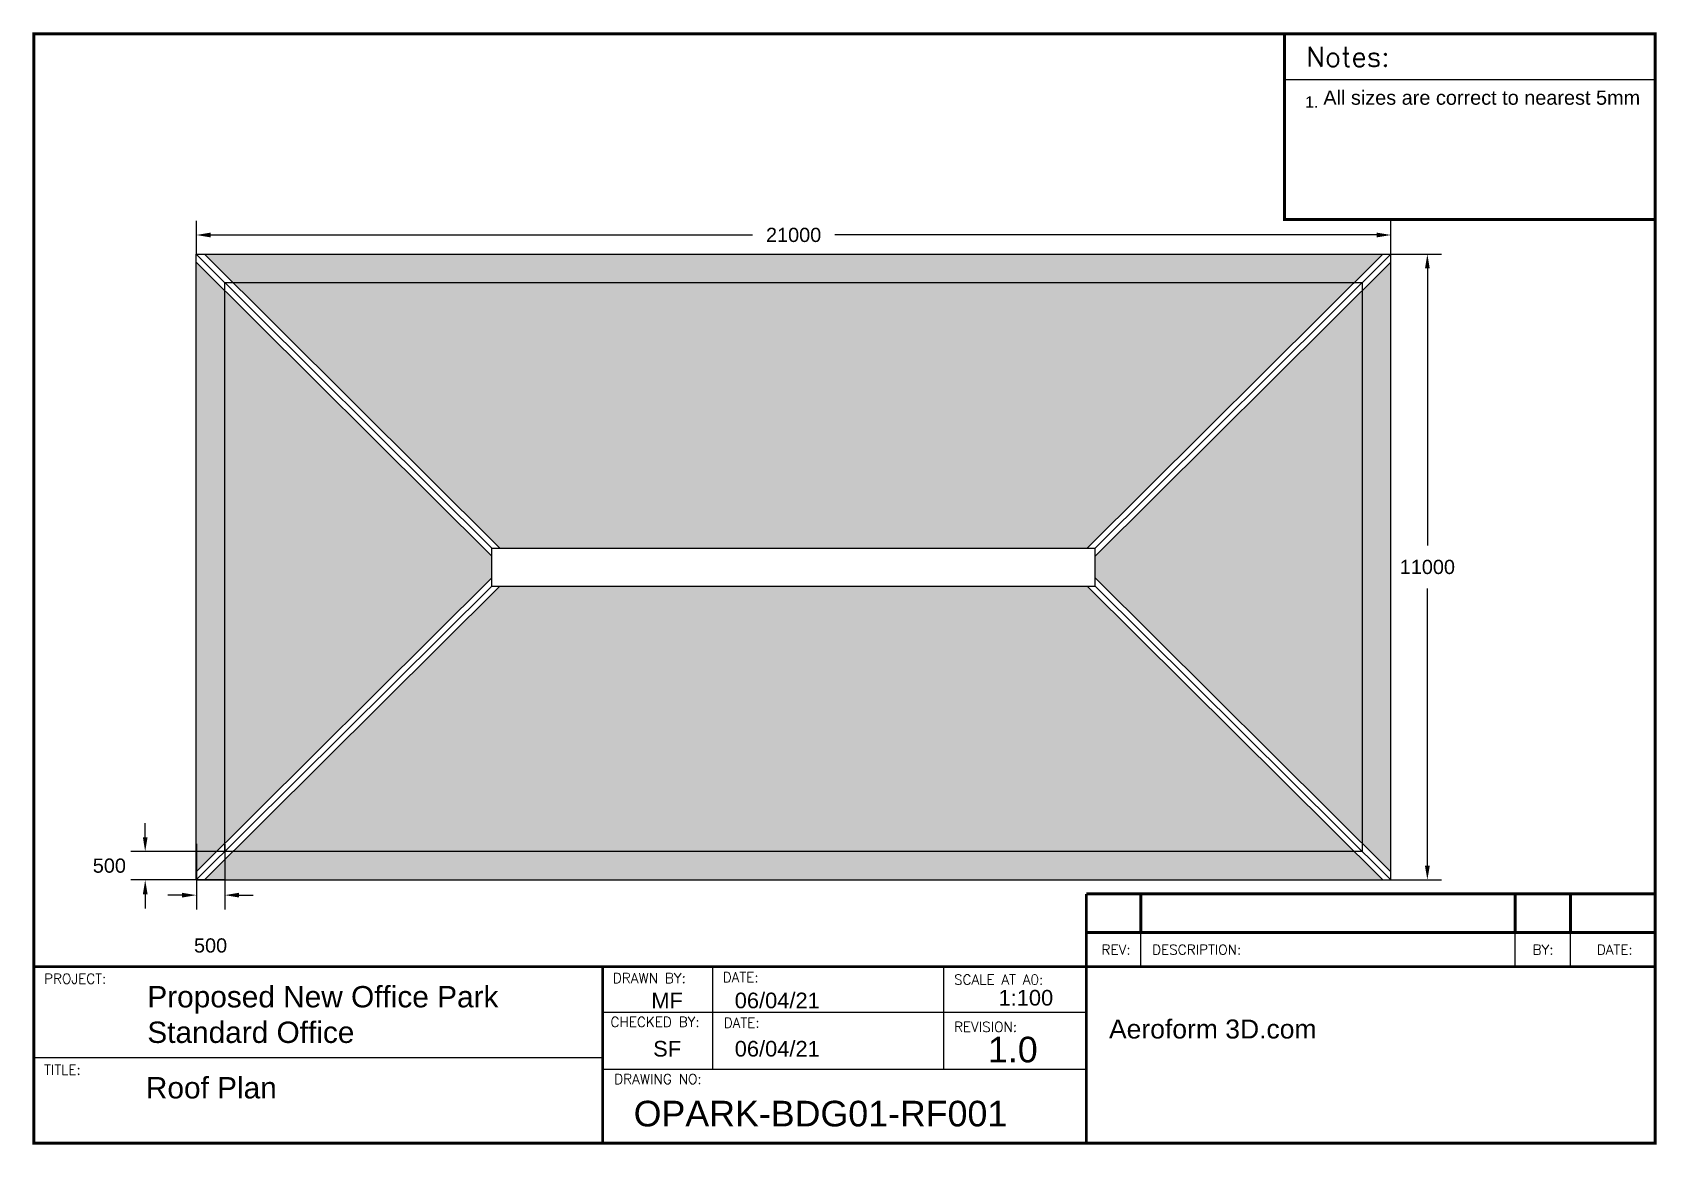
# Paper-space layout 'Elevation 01' of a CAD drawing. Header units: millimetres. Extents: x -45 to 241, y 45 to 240.
# The model-space entities are those that its viewports show. They can reach past a viewport. Long polylines and large blocks are cut down to what shows.
import ezdxf

# ---------------------------------------------------------------- set-up
doc = ezdxf.new("R2010")
doc.units = ezdxf.units.MM
doc.header["$MEASUREMENT"] = 0
doc.linetypes.add('HIDDEN2', pattern=[0.1875, 0.125, -0.0625])
for name, color, linetype in [('Roof', 7, 'Continuous'), ('YS-TEXT-LARGE', 250, 'Continuous'), ('YS-TEXT-MEDIUM', 6, 'Continuous'), ('YS-TEXT-SMALL', 2, 'Continuous'), ('YS-TITLEBLOCK-BORDERS', 154, 'Continuous'), ('YS-TITLEBLOCK-TEXT-NONEDITABLE', 154, 'Continuous')]:
    doc.layers.add(name, color=color, linetype=linetype)
doc.styles.add('ROMANS', font='romans.shx')
doc.styles.get("Standard").update_dxf_attribs({"font": 'arial.ttf'})
doc.styles.add('YS TEXT', font='arial.ttf')
doc.dimstyles.new('BuildingStyle', dxfattribs={"dimtxt": 2.5, "dimasz": 2.5, "dimexe": 2.5, "dimexo": 0.0625, "dimgap": 2.5, "dimtad": 0, "dimtih": 1, "dimtoh": 1, "dimdec": 0, "dimzin": 0, "dimdsep": 46, "dimtxsty": 'Standard', "dimcen": 0.09, "dimadec": 0, "dimazin": 0, "dimtfac": 1, "dimtdec": 0, "dimtofl": 0, "dimtmove": 2, "dimatfit": 3, "dimfxl": 1, "dimtolj": 1, "dimtzin": 0, "dimarcsym": 0})

# ---------------------------------------------------------------- blocks, each defined once
blk = doc.blocks.new('*D48')
at = {"color": 0, "lineweight": -2, "transparency": 16777216}
for p, q in [((-16.19, 201.47), (-16.19, 207.27)), ((193.81, 201.47), (193.81, 207.27)), ((-13.69, 204.77), (81.59, 204.77)), ((191.31, 204.77), (96.03, 204.77))]:
    blk.add_line(p, q, dxfattribs=at)
at = {"color": 0, "transparency": 16777216}
for points in [[(-13.69, 205.19), (-13.69, 204.35), (-16.19, 204.77)], [(191.31, 205.19), (191.31, 204.35), (193.81, 204.77)]]:
    blk.add_solid(points, dxfattribs=at)
at = {"layer": 'Defpoints', "color": 0, "transparency": 16777216}
for p in [(-16.19, 204.77), (-16.19, 201.41), (193.81, 201.41)]:
    blk.add_point(p, dxfattribs=at)
at = {"color": 0, "transparency": 16777216, "insert": (88.81, 204.77), "char_height": 2.5, "attachment_point": 5}
blk.add_mtext('\\A1;21000', dxfattribs=at)
blk = doc.blocks.new('*D49')
at = {"color": 0, "lineweight": -2, "transparency": 16777216}
for p, q in [((193.87, 201.41), (202.72, 201.41)), ((200.22, 198.91), (200.22, 150.18)), ((200.22, 93.91), (200.22, 142.63)), ((193.87, 91.41), (202.72, 91.41))]:
    blk.add_line(p, q, dxfattribs=at)
at = {"color": 0, "transparency": 16777216}
for points in [[(199.8, 198.91), (200.64, 198.91), (200.22, 201.41)], [(199.8, 93.91), (200.64, 93.91), (200.22, 91.41)]]:
    blk.add_solid(points, dxfattribs=at)
at = {"layer": 'Defpoints', "color": 0, "transparency": 16777216}
for p in [(193.81, 201.41), (193.81, 91.41), (200.22, 91.41)]:
    blk.add_point(p, dxfattribs=at)
at = {"color": 0, "transparency": 16777216, "insert": (200.22, 146.41), "char_height": 2.5, "attachment_point": 5}
blk.add_mtext('\\A1;11000', dxfattribs=at)
blk = doc.blocks.new('*D50')
at = {"color": 0, "lineweight": -2, "transparency": 16777216}
for p, q in [((-25.18, 98.91), (-25.18, 101.41)), ((-11.22, 96.41), (-27.68, 96.41)), ((-11.22, 91.41), (-27.68, 91.41)), ((-25.18, 88.91), (-25.18, 86.41))]:
    blk.add_line(p, q, dxfattribs=at)
at = {"color": 0, "transparency": 16777216}
for points in [[(-25.59, 98.91), (-24.76, 98.91), (-25.18, 96.41)], [(-25.59, 88.91), (-24.76, 88.91), (-25.18, 91.41)]]:
    blk.add_solid(points, dxfattribs=at)
at = {"layer": 'Defpoints', "color": 0, "transparency": 16777216}
for p in [(-11.16, 96.41), (-25.18, 91.41), (-11.16, 91.41)]:
    blk.add_point(p, dxfattribs=at)
at = {"color": 0, "transparency": 16777216, "insert": (-31.48, 93.91), "char_height": 2.5, "attachment_point": 5}
blk.add_mtext('\\A1;500', dxfattribs=at)
blk = doc.blocks.new('*D51')
at = {"color": 0, "lineweight": -2, "transparency": 16777216}
for p, q in [((-16.19, 97.73), (-16.19, 86.24)), ((-11.19, 97.73), (-11.19, 86.24)), ((-18.69, 88.74), (-21.19, 88.74)), ((-8.69, 88.74), (-6.19, 88.74))]:
    blk.add_line(p, q, dxfattribs=at)
at = {"color": 0, "transparency": 16777216}
for points in [[(-18.69, 89.15), (-18.69, 88.32), (-16.19, 88.74)], [(-8.69, 89.15), (-8.69, 88.32), (-11.19, 88.74)]]:
    blk.add_solid(points, dxfattribs=at)
at = {"layer": 'Defpoints', "color": 0, "transparency": 16777216}
for p in [(-16.19, 97.79), (-11.19, 97.79), (-16.19, 88.74)]:
    blk.add_point(p, dxfattribs=at)
at = {"color": 0, "transparency": 16777216, "insert": (-13.69, 79.88), "char_height": 2.5, "attachment_point": 5}
blk.add_mtext('\\A1;500', dxfattribs=at)

msp = doc.modelspace()

# ---------------------------------------------------------------- hatches: boundary and pattern name
at = {"layer": 'Roof'}
h = msp.add_hatch(dxfattribs=at)
h.set_pattern_fill('AR-B88', color=252, scale=25)
h.paths.add_polyline_path([(25175, -10016), (14851, -10016), (10158, -14683), (29868, -14683)])
h.paths.add_polyline_path([(29868, -14683), (10158, -14683), (9655, -15183), (30371, -15183)])
h.paths.add_polyline_path([(29871, -4680), (10155, -4680), (14851, -9349), (25175, -9349)])
h.paths.add_polyline_path([(30371, -4183), (9655, -4183), (10155, -4680), (29871, -4680)])
h = msp.add_hatch(dxfattribs=at)
h.set_pattern_fill('AR-B88', color=252, scale=25, angle=90)
h.paths.add_polyline_path([(10013, -4821), (9513, -4324), (9513, -15042), (10013, -14545)])
h.paths.add_polyline_path([(10013, -4821), (10013, -14545), (14709, -9875), (14709, -9490)])
h.paths.add_polyline_path([(30010, -4824), (25317, -9490), (25317, -9875), (30010, -14542)])
h.paths.add_polyline_path([(30513, -4324), (30010, -4824), (30010, -14542), (30513, -15042)])

# ---------------------------------------------------------------- linework, layer by layer
for points in [[(9513, -15183), (9513, -4183)], [(9513, -4183), (30513, -4183)], [(9513, -4183), (14709, -9349)], [(9513, -4183), (14709, -9349)], [(25317, -9349), (30513, -4183)], [(30513, -15183), (30513, -4183)], [(14709, -9349), (25317, -9349)], [(14709, -10016), (14709, -9349)], [(25317, -10016), (25317, -9349)], [(14709, -10016), (9513, -15183)], [(14709, -10016), (25317, -10016)], [(25317, -10016), (30513, -15183)], [(9513, -15183), (30513, -15183)]]:
    msp.add_lwpolyline(points, dxfattribs=at)
at = {"layer": 'Roof', "color": 251}
for points in [[(9655, -4183), (14851, -9349)], [(25175, -9349), (30371, -4183)], [(9513, -4324), (14709, -9490)], [(25317, -9490), (30513, -4324)], [(14709, -9875), (9513, -15042)], [(25317, -9875), (30513, -15042)], [(14851, -10016), (9655, -15183)], [(25175, -10016), (30371, -15183)]]:
    msp.add_lwpolyline(points, dxfattribs=at)
at = {"layer": 'Roof', "color": 7, "linetype": 'HIDDEN2', "ltscale": 2500}
msp.add_lwpolyline([(10013, -4680), (30010, -4680), (30010, -14683), (10013, -14683)], close=True, dxfattribs=at)

psp = doc.layouts.new('Elevation 01')

# ---------------------------------------------------------------- linework, layer by layer
at = {"layer": 'YS-TITLEBLOCK-BORDERS', "linetype": 'Continuous'}
for p, q in [((136.255, 240.1149), (236.255, 240.1149)), ((55.255, 76.1574), (91.0143, 76.1574))]:
    psp.add_line(p, q, dxfattribs=at)
at = {"layer": 'YS-TITLEBLOCK-BORDERS', "color": 7, "linetype": 'Continuous'}
for p, q in [((175.1159, 232.1149), (240.255, 232.1149)), ((149.8601, 76.1574), (149.8601, 82.1574)), ((215.6685, 76.1574), (215.6685, 82.1574)), ((225.3872, 76.1574), (225.3872, 82.1574)), ((74.5654, 76.1575), (74.5654, 66.1575)), ((115.1868, 76.1575), (115.1868, 66.1575)), ((140.255, 76.1574), (240.255, 76.1574)), ((55.255, 68.1574), (140.255, 68.1574)), ((74.5654, 68.1576), (74.5654, 58.1576)), ((115.1868, 68.1576), (115.1868, 58.1576)), ((55.255, 60.1574), (-44.745, 60.1574)), ((55.255, 58.1574), (140.255, 58.1574))]:
    psp.add_line(p, q, dxfattribs=at)
at = {"layer": 'YS-TITLEBLOCK-BORDERS', "color": 7, "linetype": 'Continuous', "const_width": 0.5}
for points in [[(-44.745, 240.1149), (240.255, 240.1149), (240.255, 45.1574), (-44.745, 45.1574)], [(175.1159, 240.1149), (240.255, 240.1149), (240.255, 207.5069), (175.1159, 207.5069)], [(140.255, 76.1574), (240.255, 76.1574), (240.255, 45.1574), (140.255, 45.1574)]]:
    psp.add_lwpolyline(points, close=True, dxfattribs=at)
for points in [[(240.255, 82.1574), (240.255, 104.4629)], [(140.255, 82.1574), (140.255, 88.9642)], [(140.255, 88.9642), (240.255, 88.9642)], [(149.8601, 82.1574), (149.8601, 88.9642)], [(215.6685, 82.1574), (215.6685, 88.9642)], [(225.3872, 82.1574), (225.3872, 88.9642)], [(140.255, 82.1574), (140.255, 76.1574), (240.255, 76.1574), (240.255, 82.1574), (140.255, 82.1574)], [(55.255, 45.1574), (55.255, 76.1574), (-44.745, 76.1574), (-44.745, 45.1574), (55.255, 45.1574)], [(140.255, 45.1574), (140.255, 76.1574), (55.255, 76.1574), (55.255, 45.1574), (140.255, 45.1574)]]:
    psp.add_lwpolyline(points, dxfattribs=at)

# ---------------------------------------------------------------- texts
at = {"insert": (181.9314, 230.1615), "char_height": 2.5, "attachment_point": 1}
psp.add_mtext_dynamic_manual_height_columns('All sizes are correct to nearest 5mm', width=56.76454, gutter_width=1, heights=[0], dxfattribs=at)
at = {"layer": 'YS-TEXT-LARGE', "linetype": 'Continuous', "insert": (144.2518, 66.8746), "char_height": 7.5, "attachment_point": 1, "style": 'YS TEXT'}
psp.add_mtext('{\\H0.44444x;Aeroform 3D.com\\P\\P\\H0.68751x; }', dxfattribs=at)
at = {"layer": 'YS-TEXT-MEDIUM', "color": 5, "style": 'YS TEXT'}
for s, insert, char_height, width, attachment_point in [('Proposed New Office Park\\PStandard Office', (-24.8037, 72.7606), 3.75, 77.153873, 1), ('MF', (66.568, 71.6033), 2.75, 10.515824, 2), ('06/04/21', (85.9311, 71.6033), 2.75, 7.514534, 2), ('1:100', (129.6382, 72.0784), 2.75, 12.661218, 2), ('SF', (66.568, 63.1172), 2.75, 10.515824, 2), ('06/04/21', (85.9311, 63.1172), 2.75, 7.514534, 2), ('1.0', (127.3533, 63.8504), 4.5, 21.770315, 2), ('Roof Plan', (-25.0569, 56.7576), 3.75, 60.325717, 1), ('OPARK-BDG01-RF001', (93.5297, 52.5944), 4.5, 47.146908, 2)]:
    psp.add_mtext(s, dxfattribs=dict(at, insert=insert, char_height=char_height, width=width, attachment_point=attachment_point))
at = {"layer": 'YS-TEXT-SMALL', "color": 5, "insert": (178.7377, 229.1519), "char_height": 2, "width": 9.672954, "attachment_point": 1, "style": 'YS TEXT'}
psp.add_mtext('\\pi-6,l6,t6;1.^I', dxfattribs=at)
at = {"layer": 'YS-TITLEBLOCK-TEXT-NONEDITABLE', "color": 7, "linetype": 'Continuous', "insert": (186.255, 236.1149), "char_height": 3.5, "width": 68.47, "attachment_point": 5, "style": 'ROMANS'}
psp.add_mtext('Notes:', dxfattribs=at)
at = {"layer": 'YS-TITLEBLOCK-TEXT-NONEDITABLE', "linetype": 'Continuous', "char_height": 1.75, "style": 'ROMANS'}
for s, insert, width, attachment_point in [('REV:', (145.505, 79.1574), 42.25, 5), ('DESCRIPTION:', (151.8336, 79.1574), 42.25, 4), ('BY:', (220.5516, 79.1574), 42.25, 5), ('DATE:', (233.1651, 79.1574), 42.25, 5), ('PROJECT:', (-42.9616, 74.9259), 37.6786, 1), ('DRAWN BY:', (57.0384, 75.0411), 37.6786, 1), ('DATE:', (76.349, 75.1725), 37.4556, 1), ('SCALE AT A0:', (117.0166, 74.7699), 37.6786, 1), ('CHECKED BY:', (56.6077, 67.3237), 37.6786, 1), ('DATE:', (76.5262, 67.1725), 37.4556, 1), ('REVISION:', (117.0032, 66.4594), 37.6786, 1), ('TITLE:', (-42.9616, 58.9259), 37.6786, 1), ('DRAWING NO:', (57.275, 57.2814), 37.6786, 1)]:
    psp.add_mtext(s, dxfattribs=dict(at, insert=insert, width=width, attachment_point=attachment_point))

# ---------------------------------------------------------------- dimensions: what is measured, and where the dimension line sits
for base, p1, p2, picture, middle in [((-16.1908, 204.7689), (193.8092, 201.4084), (-16.1908, 201.4084), '*D48', (88.8092, 204.7689)), ((-16.1908, 88.7362), (-11.1908, 97.7899), (-16.1908, 97.7899), '*D51', (-13.6908, 79.8805))]:
    dim = psp.add_linear_dim(base=base, p1=p1, p2=p2, dimstyle='BuildingStyle', override={"dimlfac": -100.000001})
    dim.commit()
    dim.dimension.update_dxf_attribs({"geometry": picture, "text_midpoint": middle})
for base, p1, p2, picture, middle in [((200.2197, 91.4084), (193.8092, 201.4084), (193.8092, 91.4084), '*D49', (200.2197, 146.4084)), ((-25.1781, 91.4084), (-11.162, 96.4084), (-11.162, 91.4084), '*D50', (-31.4809, 93.9084))]:
    dim = psp.add_linear_dim(base=base, p1=p1, p2=p2, angle=90, dimstyle='BuildingStyle', override={"dimlfac": -100.000001})
    dim.commit()
    dim.dimension.update_dxf_attribs({"geometry": picture, "text_midpoint": middle})

# ---------------------------------------------------------------- viewports
at = {"layer": '0'}
psp.add_viewport(center=(97.755, 158.1361), size=(285, 163.957477), view_center_point=(20907.6858, -8509.9266), view_height=16395.747795, dxfattribs=at)

doc.saveas('drawing.dxf')
